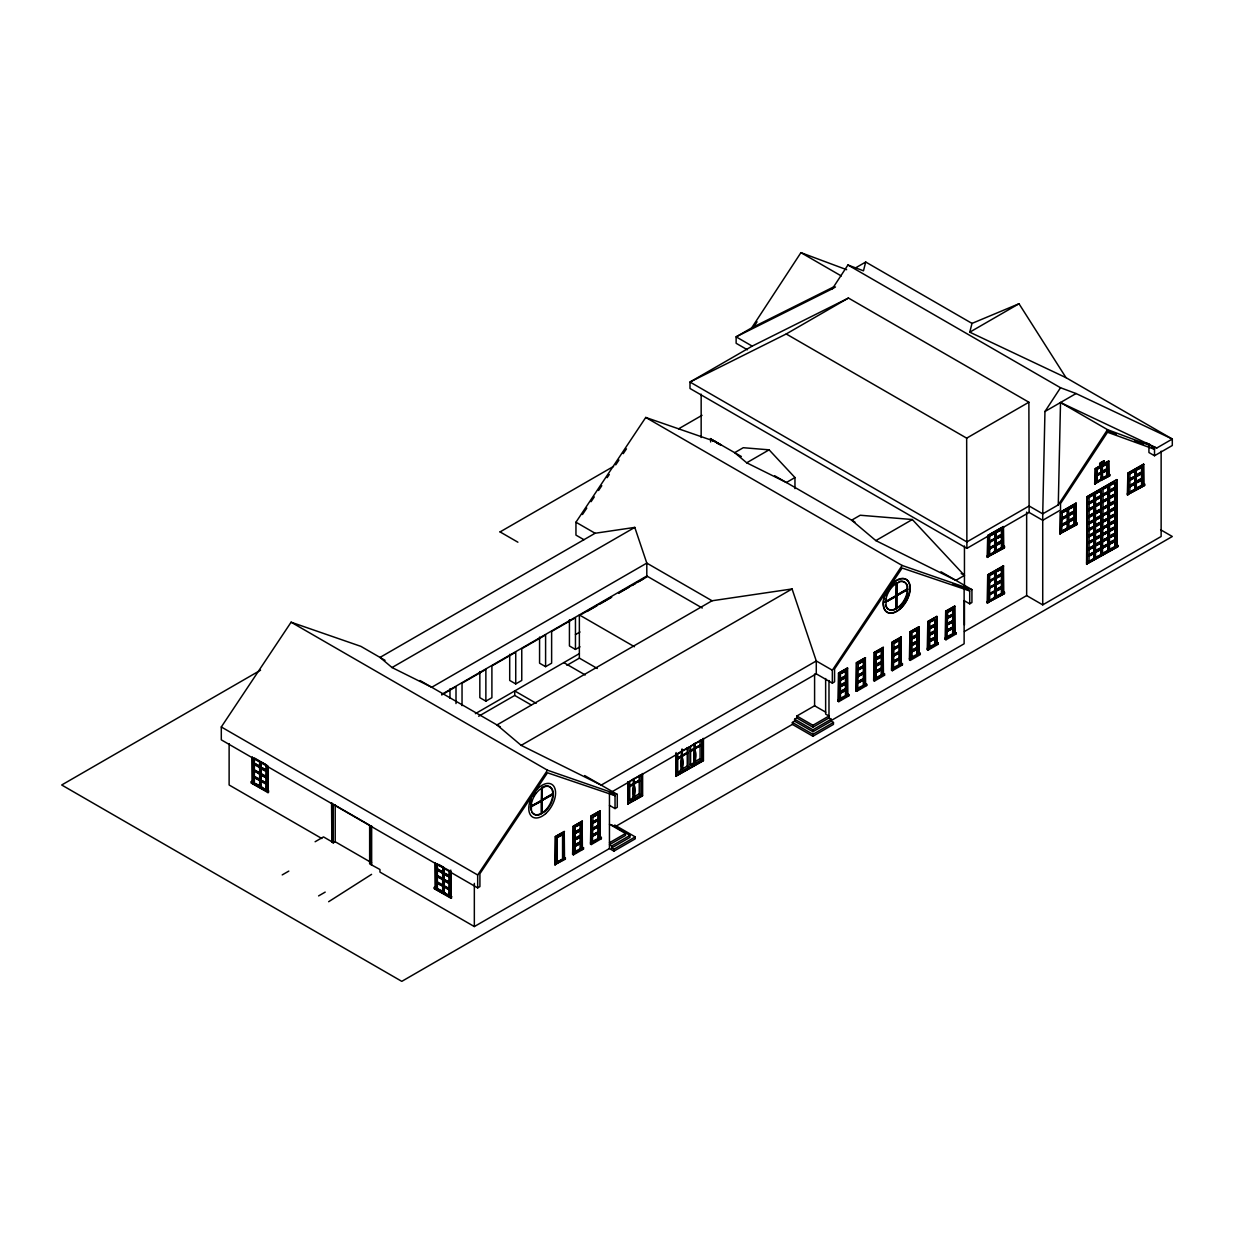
<?xml version="1.0" encoding="UTF-8"?>
<svg xmlns="http://www.w3.org/2000/svg" width="1234" height="1234" viewBox="0 0 1234 1234"><rect width="100%" height="100%" fill="white"/><g stroke="black" fill="none" stroke-linecap="round" stroke-linejoin="round"><path stroke-width="1.5" d="M1148.931 446.076L1148.931 452.523L1154.515 455.747L1172.3 445.489L1172.3 439.042L1076.063 393.538L1060.515 387.738L1044.951 411.508L1042.73 513.853L1042.73 604.861L1026.657 595.59L964.448 631.5M1154.515 455.747L1154.515 449.299L1107.515 432.239L1060.515 503.58L1060.515 510.028L1042.73 520.301L1029.11 512.434L966.885 548.359L689.991 388.479L689.991 382.031L752.2 346.122L848.437 298.042L1028.878 402.222L1029.11 505.986L1042.73 513.853L1058.278 504.876L1060.515 402.515L1156.752 448.019L1172.3 439.042L1066.006 377.666L969.77 332.177L972.006 323.401L1019.006 303.749L1066.006 377.666M531.947 812.388A15.795 9.116 -60 0 0 538.734 814.486L542.173 813.206L541.896 800.527L553.033 794.418L552.4 790.793A15.795 9.116 -60 0 0 544.518 786.243L541.896 787.354L542.173 800.033L542.173 787.508L541.618 800.357L530.774 806.62L530.836 803.257M530.774 806.62L541.618 801.005L541.618 813.53M553.033 794.418L552.4 797.472A15.795 9.116 -60 0 1 544.518 811.154L541.896 813.052M899.17 581.476A15.795 9.116 -60 0 1 907.067 586.042L907.067 592.706A15.795 9.116 -60 0 1 899.17 606.388L893.385 609.719A15.795 9.116 -60 0 1 885.488 605.169M972.006 323.401L865.713 262.024L863.476 270.801L847.928 265.002L832.364 288.771L736.127 336.836L736.127 343.283L747.388 349.777M752.2 346.122L736.127 336.836L751.691 327.858L800.928 252.646L846.647 269.691M1058.278 504.876L1107.515 429.663L1156.752 448.019M753.912 326.578L757.059 321.812M584.669 775.569L617.278 794.403L617.278 807.298L615.041 808.579L615.041 795.683L547.48 772.793L479.918 873.703L479.918 886.598L477.681 887.878L221.302 739.86L221.302 726.965L291.101 622.198L360.899 646.369L385.023 660.313M583.929 539.705L575.954 535.109L575.954 522.213L645.752 417.447L715.55 441.618M477.681 887.878L477.681 874.983L547.48 770.217L617.278 794.403M969.708 603.827L969.708 590.932L902.131 568.041L834.57 668.936L834.57 681.831L832.348 683.127L832.348 670.232L902.131 565.465L971.929 589.636L971.929 602.531L969.708 603.827L964.124 600.603M582.479 514.516L586.767 508.115M591.055 501.698L594.279 496.901M598.567 490.484L601.791 485.687M607.143 477.681L609.288 474.473M615.735 464.863L618.944 460.066M623.232 453.649L626.456 448.852M328.645 901.715L371.588 874.351M854.823 268.318L865.713 262.024M832.364 288.771L835.48 286.967M1029.11 512.434L1029.11 505.986L966.885 541.911L689.991 382.031L786.228 333.967L848.437 298.042M260.559 670.185L61.7 784.994L401.79 981.354L1172.3 536.497L1160.654 529.772M500.063 531.916L613.56 466.39M678.654 428.8L702.023 415.318M721.535 445.166L710.368 438.718L741.356 456.518M441.679 694.418L646.801 576L646.801 563.105L634.785 527.396L595.096 533.258L380.026 657.413L392.026 667.548L431.73 687.276L646.801 563.105L712.049 600.773L792.074 588.957L816.276 660.961L816.276 673.857L611.216 792.243M969.77 332.177L1019.006 303.749M392.026 667.548L634.785 527.396M769.106 449.839L743.254 447.711L734.677 452.662L746.693 462.796L769.106 449.839L794.958 477.558L794.958 488.618M259.664 780.706L259.664 785.873L259.942 780.551L254.081 777.482L254.081 776.201C263.382 785.719 261.639 770.71 254.081 771.034L254.081 769.754C263.382 779.271 261.639 764.262 254.081 764.586L254.358 763.136L259.942 766.36L259.942 761.208L254.358 757.984L254.358 763.136M254.081 764.586L259.942 767.656M254.081 769.754L259.942 772.808M254.081 763.306L259.942 766.36M254.081 771.034L259.942 774.104M260.775 762.01L260.775 767.162L266.652 770.232L266.652 765.08L261.068 761.856L261.068 767.008M260.775 768.458L266.652 771.528L266.359 776.834L260.775 773.61L260.775 768.458L266.652 771.528M259.942 785.703L253.803 782.803L253.803 758.308L266.652 765.08M254.081 776.201L259.942 779.256M254.081 777.482L259.942 780.551M260.775 773.61L266.652 776.68M260.775 767.162L266.652 770.232M260.775 774.906L266.652 777.975L266.359 783.282L260.775 780.058L260.775 774.906L266.652 777.975M266.081 765.404L266.081 789.899L268.596 791.025L268.04 792.644L251.289 782.973L251.289 781.677L252.399 781.677L252.399 757.074M252.122 757.29L252.399 781.677M251.289 782.973L268.596 792.321M260.775 780.058L266.652 783.127M266.652 789.575C259.078 789.899 257.335 774.89 266.652 784.423L266.081 789.899M794.958 477.558L786.382 482.509L746.693 462.796M260.775 781.353L266.652 784.423M251.289 781.677L268.596 791.025M441.71 694.927L456.009 686.659L456.009 703.565M581.816 614.162L611.401 597.086M618.635 592.906L646.863 576.926M587.029 611.478L596.886 605.786M600.171 603.889L611.678 597.241M618.913 593.06L628.769 587.369M632.07 585.471L635.356 583.574M638.641 581.677L643.577 578.823M575.46 634.6L579.98 631.993M479.841 671.574L479.841 697.673L485.872 701.143L491.903 697.673L491.903 665.944L515.735 652.184L515.735 683.914L521.766 680.428L521.766 648.698L545.598 634.939L545.598 666.668L551.629 663.182L551.629 631.469L575.46 617.71L575.46 649.423L579.98 646.817M475.398 713.653L579.363 653.619M478.669 716.26L514.732 695.452L531.206 704.953M566.915 665.327L579.363 658.138L597.318 668.489M786.228 333.967L966.669 438.147L1028.878 402.222M712.049 600.773L496.978 724.944L521.18 745.367L601.205 785.117L816.276 660.961L832.348 670.232M1044.951 411.508L1076.063 393.538M315.117 841.742L323.493 836.899L331.869 841.742L331.869 802.948M331.576 803.118L331.869 841.742M331.576 841.896L333.257 842.868L335.216 841.742L371.588 862.736M282.216 874.906L288.818 871.096M521.18 745.367L792.074 588.957M875.831 540.6L912.327 519.529L964.448 575.414L955.872 580.366L875.831 540.6L851.645 520.193L860.221 515.241L912.327 519.529M333.257 842.868L333.257 804.182L369.645 825.191L369.645 863.862L379.964 869.507L379.964 872.083L474.334 926.564L609.457 848.56L613.93 851.136L635.248 838.827L635.248 836.899L614.717 825.037M318.588 895.915L325.205 892.105M1107.237 475.645L1107.237 464.03L1102.209 466.282L1102.209 471.45C1108.271 466.452 1108.271 471.172 1102.209 472.73L1102.209 477.897L1108.903 474.674L1108.626 460.976L1108.626 474.504L1109.752 474.504L1109.752 475.8L1094.666 483.851L1095.221 468.704L1099.695 466.128L1099.695 463.552C1105.803 457.367 1105.988 465.311 1099.926 465.742L1099.926 463.676L1104.445 461.13M1108.626 460.976L1099.926 465.742M1095.221 468.704L1108.903 461.13M1098.106 468.658L1101.098 466.93L1101.098 472.098L1096.625 474.674L1096.625 469.506L1107.237 464.03M1102.209 471.45L1102.486 466.452L1101.376 467.1L1101.376 472.252L1096.625 474.674M1001.962 547.618L1001.962 529.571L995.823 532.471L995.823 537.623C1004.599 531.299 1002.934 536.713 995.823 538.919L995.823 544.071C1004.599 537.746 1002.934 543.161 995.823 545.366L995.823 550.518L1003.643 546.647L1003.365 526.502L1003.365 546.492L1004.476 546.492L1004.476 547.773L987.169 557.12L987.724 535.525L1001.807 527.412M987.724 535.525L1003.643 526.656M990.516 535.525L996.1 532.625L995.823 537.623M994.99 533.273L994.99 538.425L989.128 541.495L989.128 536.327L1001.962 529.571M1102.486 471.604L1106.96 469.028M1096.625 475.954C1103.35 468.01 1103.35 481.815 1096.625 481.121L1096.625 475.954L1101.376 473.548M1102.209 472.73L1106.96 470.324M530.497 806.465L541.618 800.357M541.896 799.879L552.755 793.616M885.148 601.714L896.27 595.606L896.84 582.756L896.84 595.282L896.84 582.756M896.547 595.112L907.406 588.849M989.128 541.495L994.99 538.425M542.173 800.033L553.033 793.77M896.27 595.606L885.38 602.207L896.27 596.253L896.27 608.778M896.84 595.282L907.684 589.019M996.1 537.793L1001.684 534.569M530.836 809.92L530.497 807.113L541.618 801.005M541.896 800.527L552.755 794.264M885.148 602.346L896.27 596.253M896.547 608.3L896.547 595.76L907.406 589.497M896.547 595.76L907.684 589.667M989.128 542.775L994.712 539.551L994.99 544.873C985.688 554.405 987.431 539.397 994.99 539.721M995.823 538.919L1001.684 535.849M1101.376 478.699L1102.486 478.052L1102.486 472.9M1095.221 482.247L1097.18 481.445L1097.18 469.83M1094.666 482.571L1109.752 474.504M1094.666 483.851L1097.89 482M1101.129 480.134L1109.752 475.8M989.128 547.942L994.99 544.873M995.823 544.071L1001.684 541.016M989.128 549.223C998.429 539.705 996.686 554.714 989.128 554.39L989.128 549.223L994.99 546.168M995.823 545.366L1001.684 542.297M442.682 886.367L442.682 891.534L442.96 886.213L437.098 883.143L437.098 881.863C446.399 891.38 444.656 876.371 437.098 876.695L437.098 875.415C446.399 884.932 444.656 869.924 437.098 870.248L437.376 868.798L442.96 872.022L442.96 866.87L438.764 864.448M437.098 870.248L442.96 873.317M442.96 872.022L442.96 866.87M1075.971 503.148L1075.971 523.123L1077.081 523.123L1077.081 524.419L1059.775 533.767L1060.33 512.172L1075.971 503.148L1076.249 523.293L1068.428 527.165L1068.428 521.997C1075.539 519.792 1077.205 514.393 1068.428 520.717L1068.428 515.55C1075.539 513.344 1077.205 507.945 1068.428 514.269L1068.428 509.102L1068.428 514.269M1116.724 479.61L1116.724 545.382L1117.85 545.382L1117.85 546.662L1086.568 564.077L1087.139 496.7L1116.724 479.61L1117.001 545.536L1109.181 549.408L1109.181 544.24C1116.307 542.034 1117.973 536.636 1109.181 542.96L1109.181 537.793C1116.307 535.587 1117.973 530.188 1109.181 536.512L1109.181 531.345C1116.307 529.139 1117.973 523.74 1109.181 530.065L1109.181 524.897C1116.307 522.692 1117.973 517.293 1109.181 523.617L1109.181 518.45C1116.307 516.244 1117.973 510.845 1109.181 517.169L1109.181 512.002C1116.307 509.796 1117.973 504.397 1109.181 510.722L1109.181 505.554L1109.181 510.722M1143.532 464.138L1143.532 484.129L1144.643 484.129L1144.643 485.409L1127.336 494.757L1127.891 473.162L1143.532 464.138L1143.81 484.283L1135.99 488.155L1135.99 482.988C1143.1 480.782 1144.766 475.383 1135.99 481.707L1135.99 476.54C1143.1 474.334 1144.766 468.935 1135.99 475.26L1135.99 470.092L1142.129 467.192L1142.129 485.255M1060.33 512.172L1076.249 503.302M1087.139 496.7L1117.001 479.764M1127.891 473.162L1143.81 464.293M994.99 551.32L996.1 550.673L996.1 545.521M987.724 555.516L989.683 554.714L989.683 536.651M1063.122 512.172L1068.706 509.272M1069.816 508.3L1074.567 506.202L1074.567 524.265M1095.221 498.798L1095.514 493.801L1088.527 497.503L1101.376 490.731L1101.376 508.778L1089.082 515.874L1095.514 511.848L1095.514 506.696L1101.098 503.472L1100.805 502.022L1095.221 505.246L1095.221 500.078C1102.348 497.873 1104.014 492.459 1095.221 498.798L1095.221 493.631L1101.376 490.731M1103.89 488.633L1109.474 485.733L1109.474 490.885L1109.474 485.733M1110.585 484.761L1115.335 482.679L1115.335 500.726L1103.042 507.822L1109.474 503.781L1109.474 498.629L1115.058 495.405L1114.765 493.955L1109.181 497.179L1109.181 492.027C1116.307 489.821 1117.973 484.407 1109.181 490.731M1135.99 475.26L1136.267 470.262L1129.295 473.964L1142.129 467.192M987.169 555.84L1004.476 546.492M1061.718 512.974L1074.567 506.202M1102.486 489.435L1115.335 482.679M987.169 557.12L1004.476 547.773M437.098 875.415L442.96 878.469M437.098 876.695L442.96 879.765M442.682 867.024L443.793 867.672L443.793 872.824L449.654 875.893L449.654 870.741L438.348 864.849M443.793 874.119L449.654 877.189L449.377 882.495L443.793 879.271L443.793 874.119L449.654 877.189M1067.595 515.072L1061.718 518.126L1067.595 515.072L1067.595 509.92M1088.527 502.654L1094.388 499.6L1094.388 494.433M1108.348 491.533L1102.486 494.603L1108.348 491.533L1108.348 486.381M1129.295 479.131L1135.157 476.062L1135.157 470.91M1068.706 514.424L1074.29 511.2M1094.388 499.6L1088.804 502.824L1088.804 504.104L1094.388 500.881L1094.388 506.048L1088.804 509.272L1088.804 510.552L1094.388 507.328L1094.388 512.496M1095.514 498.952L1101.098 495.729M1109.474 490.885L1115.058 487.661M1135.157 476.062L1129.573 479.286L1129.573 480.581L1135.157 477.357L1135.157 482.509L1129.573 485.733L1129.573 487.029L1135.157 483.805L1135.157 488.957L1129.85 492.351L1129.85 474.288M1136.267 475.414L1141.851 472.19M1067.595 516.367L1061.718 519.421L1067.595 516.367L1067.595 521.519L1061.718 524.573L1067.595 521.519M1088.527 503.95L1094.388 500.881M1108.348 492.829L1102.486 495.883L1108.348 492.829L1108.348 497.981L1102.486 501.05L1108.348 497.981M1129.295 480.412L1135.157 477.357M1068.428 515.55L1074.29 512.496M1095.221 500.078L1101.098 497.024M1109.181 492.027L1115.058 488.957M1135.99 476.54L1141.851 473.486M437.098 881.863L442.96 884.917M437.098 883.143L442.96 886.213M443.793 879.271L449.654 882.341M443.793 872.824L449.654 875.893M443.793 880.567L449.654 883.637L449.377 888.943L443.793 885.719L443.793 880.567L449.654 883.637M1088.527 509.102L1094.388 506.048M1129.295 485.579L1135.157 482.509M449.099 871.05L449.099 895.56L451.613 896.686L451.058 898.306L434.306 888.634L434.306 887.339L435.417 887.339L435.417 862.736M1068.428 520.717L1074.29 517.648M1095.221 505.246L1101.098 502.176M1109.181 497.179L1115.058 494.109M1135.99 481.707L1141.851 478.638M435.139 862.952L435.417 887.339M1067.595 522.815L1061.718 525.869L1067.595 522.815L1067.595 527.967L1061.718 531.021L1062.289 513.298M1088.527 510.398L1094.388 507.328M1095.514 511.848L1095.221 506.526L1101.098 503.472M1108.348 499.276L1102.486 502.331L1108.348 499.276L1108.348 504.428M1109.474 503.781L1109.181 498.474L1115.058 495.405M1129.295 486.859L1135.157 483.805M1068.428 521.997L1074.29 518.943M1135.99 482.988L1141.851 479.933M434.306 888.634L451.613 897.982M435.139 887.493L442.96 891.364M443.793 885.719L449.654 888.789M449.654 895.236C442.096 895.56 440.353 880.552 449.654 890.084L449.099 895.56M1095.221 511.694L1101.376 508.778M1109.181 503.626L1115.335 500.726M1067.595 527.967L1068.706 527.319L1068.706 522.167M1135.157 488.957L1136.267 488.309L1136.267 483.157M1060.33 532.163L1062.289 531.345M1127.891 493.153L1129.85 492.351M1003.365 565.835L1003.365 592.274L1004.476 592.274L1004.476 593.554L987.169 602.902L987.724 574.859L1003.365 565.835L1003.643 592.428L995.823 596.3L995.823 591.132C1002.934 588.927 1004.599 583.528 995.823 589.852L995.823 584.685C1002.934 582.479 1004.599 577.08 995.823 583.404L995.823 578.237C1002.934 576.031 1004.599 570.632 995.823 576.957L995.823 571.789L1001.962 568.889L1001.962 593.4M1059.775 532.486L1077.081 523.123M1127.336 493.477L1144.643 484.129M987.724 574.859L1003.643 565.99M1059.775 533.767L1077.081 524.419M1127.336 494.757L1144.643 485.409M1095.221 518.774L1095.514 513.776L1088.527 517.493L1101.376 510.722L1101.376 554.56L1095.221 557.459L1095.221 552.308C1102.348 550.102 1104.014 544.688 1095.221 551.012L1095.221 545.86C1102.348 543.654 1104.014 538.24 1095.221 544.564L1095.221 539.412C1102.348 537.206 1104.014 531.792 1095.221 538.117L1095.221 532.965C1102.348 530.759 1104.014 525.345 1095.221 531.669L1095.221 526.517C1102.348 524.311 1104.014 518.897 1095.221 525.221L1095.221 520.069C1102.348 517.864 1104.014 512.449 1095.221 518.774L1095.221 513.622L1101.376 510.722M1109.474 505.724L1102.486 509.426L1115.335 502.654L1115.335 546.508M1110.585 504.752L1113.376 503.148M994.99 572.607L994.99 577.759L989.128 580.828L989.128 575.661L996.1 571.959L995.823 576.957M989.128 575.661L1001.962 568.889M629.386 785.935L633.644 783.806L633.644 778.962M633.921 778.484L633.921 783.328L639.227 780.258L639.505 781.06C626.702 781.508 637.099 814.718 634.199 784.13M677.404 758.216L681.662 756.087L681.662 751.244M681.939 749.146L681.939 755.594L687.245 752.539L687.523 753.342C674.72 753.789 685.117 786.999 682.217 756.396M690.238 750.796L694.495 748.668L694.495 743.824M694.788 743.346L694.788 748.19L700.079 745.12L700.372 745.922C687.569 746.369 697.95 779.579 695.066 748.992M628.337 786.86L633.644 783.806M633.921 783.328L639.505 780.412M676.355 759.141L681.662 756.087M681.939 755.594L687.523 752.694M690.531 750.966L694.495 748.668M694.788 748.19L700.372 745.274M443.793 887.015L449.654 890.084M629.386 786.582C636.96 776.88 636.389 800.48 629.386 799.478M633.921 783.96L639.505 781.06M677.404 758.864C684.978 749.146 684.407 772.762 677.404 771.759M681.939 756.241L687.523 753.342M690.238 751.444C697.827 741.742 697.256 765.342 690.238 764.34M694.788 748.822L700.372 745.922M628.337 787.508L633.644 784.454M676.355 759.789L681.662 756.72M690.531 751.614L694.495 749.316M1088.527 522.645L1094.388 519.591L1094.388 514.424M1108.348 511.524L1102.486 514.593L1108.348 511.524L1108.348 506.372M1094.388 519.591L1088.804 522.815L1088.804 524.095L1094.388 520.871L1094.388 526.039L1088.804 529.263L1088.804 530.543L1094.388 527.319L1094.388 532.486L1088.804 535.71L1088.804 536.991L1094.388 533.767L1094.388 538.934L1088.804 542.158L1088.804 543.438L1094.388 540.214L1094.388 545.382L1088.804 548.606L1088.804 549.886L1094.388 546.662L1094.388 551.829L1088.804 555.053L1088.804 556.333L1094.388 553.11L1094.388 558.277L1089.082 561.655L1089.082 517.817M1095.514 518.943L1101.098 515.719M1109.474 510.876L1115.058 507.652M989.128 580.828L994.99 577.759M996.1 577.111L1001.684 573.887M1088.527 523.941L1094.388 520.871M1108.348 512.82L1102.486 515.874L1108.348 512.82L1108.348 517.971L1102.486 521.041L1108.348 517.971M1095.221 520.069L1101.098 517M1109.181 512.002L1115.058 508.948M989.128 582.109L994.712 578.885L994.99 584.206C985.688 593.739 987.431 578.715 994.99 579.054M995.823 578.237L1001.684 575.183M564.231 831.469L564.231 857.908L565.357 857.908L565.357 859.188L554.745 864.679L555.3 836.621L564.231 831.469L564.509 858.062L556.981 862.103L556.981 837.593L562.843 834.539L562.843 859.034M582.109 821.15L582.109 847.588L583.497 847.743L583.497 849.038L573.44 854.838L572.607 854.36L573.162 826.317L582.109 821.15L582.386 847.743L574.566 851.614L574.566 846.462C581.677 844.257 583.343 838.842 574.566 845.167L574.566 840.015C581.677 837.809 583.343 832.395 574.566 838.719L574.566 833.567C581.677 831.361 583.343 825.947 574.566 832.271L574.566 827.119L580.705 824.219L580.705 848.714M599.971 810.831L599.971 837.269L601.359 837.439L601.359 838.719L591.317 844.534L590.484 844.041L591.04 815.998L599.971 810.831L600.248 837.439L592.428 841.31L592.983 817.124L598.567 813.9L598.567 838.395M847.419 667.98L847.419 694.418L848.807 694.572L848.807 695.868L838.765 701.668L837.932 701.174L838.488 673.132L847.419 667.98L847.696 694.572L839.876 698.444L839.876 693.277C846.987 691.071 848.653 685.672 839.876 691.996L839.876 686.829C846.987 684.623 848.653 679.224 839.876 685.549L839.876 680.381C846.987 678.176 848.653 672.777 839.876 679.101L839.876 673.934L846.015 671.034L846.015 695.544M865.281 657.66L865.281 684.099L866.684 684.253L866.684 685.549L856.627 691.348L855.794 690.87L856.35 662.812L865.281 657.66L865.558 684.253L857.753 688.125L858.309 663.938L863.893 660.73L863.893 685.225M883.158 647.341L883.158 673.779L884.547 673.934L884.547 675.229L874.505 681.029L873.657 680.551L874.212 652.508L883.158 647.341L883.436 673.934L875.616 677.805L875.616 672.653C882.726 670.448 884.392 665.033 875.616 671.358L875.616 666.206C882.726 664 884.392 658.586 875.616 664.91L875.616 659.758C882.726 657.552 884.392 652.138 875.616 658.462L875.616 653.31L881.755 650.411L881.755 674.905M901.021 637.022L901.021 663.46L902.424 663.63L902.424 664.91L892.367 670.71L891.534 670.232L892.089 642.189L901.021 637.022L901.298 663.63L893.478 667.486L894.048 643.315L899.632 640.091L899.632 664.586M918.883 626.718L918.883 653.141L920.286 653.31L920.286 654.591L910.229 660.406L909.396 659.912L909.952 631.87L918.883 626.718L919.176 653.31L911.355 657.182L911.355 652.015C918.466 649.809 920.132 644.41 911.355 650.734L911.355 645.567C918.466 643.361 920.132 637.963 911.355 644.287L911.355 639.119C918.466 636.914 920.132 631.515 911.355 637.839L911.355 632.672L917.494 629.772L917.494 654.282M936.76 616.398L936.76 642.837L938.149 642.991L938.149 644.287L928.107 650.087L927.258 649.608L927.829 621.55L936.76 616.398L937.038 642.991L929.217 646.863L929.217 641.695C936.328 639.49 937.994 634.091 929.217 640.415L929.217 635.248C936.328 633.042 937.994 627.643 929.217 633.967L929.217 628.8C936.328 626.594 937.994 621.196 929.217 627.52L929.217 622.352L935.357 619.453L935.357 643.963M954.622 606.079L954.622 632.518L956.026 632.672L956.026 633.967L945.969 639.767L945.136 639.289L945.691 611.231L954.622 606.079L954.9 632.672L947.08 636.543L947.65 612.372L953.234 609.149L953.234 633.644M434.306 887.339L451.613 896.686M555.3 836.621L564.509 831.639M573.162 826.317L582.386 821.32M591.04 815.998L600.248 811M838.488 673.132L847.696 668.134M856.35 662.812L865.558 657.815M874.212 652.508L883.436 647.511M892.089 642.189L901.298 637.191M909.952 631.87L919.176 626.872M927.829 621.55L937.038 616.553M945.691 611.231L954.9 606.249M1088.527 529.093L1094.388 526.039M1095.221 525.221L1101.098 522.167M1109.181 517.169L1115.058 514.1M989.128 587.276L994.99 584.206M598.567 813.9L592.983 817.124M863.893 660.73L858.309 663.938M899.632 640.091L894.048 643.315M912.744 631.87L917.494 629.772M953.234 609.149L947.65 612.372M995.823 583.404L1001.684 580.335M1088.527 530.389L1094.388 527.319M1108.348 519.267L1102.486 522.321L1108.348 519.267L1108.348 524.419L1102.486 527.489L1108.348 524.419M1095.221 526.517L1101.098 523.447M1109.181 518.45L1115.058 515.396M556.981 837.593L562.843 834.539M574.566 827.119L580.705 824.219M839.876 673.934L846.015 671.034M875.616 653.31L881.755 650.411M929.217 622.352L935.357 619.453M989.128 588.556L994.712 585.332L994.99 590.654C985.688 600.187 987.431 585.163 994.99 585.502M995.823 584.685L1001.684 581.63M633.921 796.856L639.227 793.801L640.893 794.758L640.893 774.782L629.726 781.23L629.726 801.205L640.893 794.758M681.939 769.137L687.245 766.067L688.911 767.039L688.911 747.048L677.744 753.496L677.744 773.487L688.911 767.039M694.788 761.717L700.079 758.663L701.76 759.62L701.76 739.644L690.593 746.092L690.593 766.067L701.76 759.62M592.428 821.967L598.289 818.898L598.289 820.194L592.706 823.417L592.706 822.122L598.289 818.898M857.753 668.782L863.615 665.712L863.615 667.008L858.031 670.232L858.031 668.936L863.615 665.712M893.478 648.143L899.339 645.089L899.339 646.369L893.755 649.593L893.755 648.313L899.339 645.089M952.956 614.146L947.08 617.201L952.956 614.146L952.956 615.427L947.08 618.496L952.956 615.427M1088.527 535.541L1094.388 532.486M574.566 832.271L580.427 829.217M839.876 679.101L845.737 676.031M875.616 658.462L881.477 655.408M911.355 637.839L917.217 634.77M929.217 627.52L935.079 624.45M1095.221 531.669L1101.098 528.615M1109.181 523.617L1115.058 520.547M989.128 593.724L994.99 590.654M592.428 823.248L598.289 820.194M857.753 670.077L863.615 667.008M893.478 649.439L899.339 646.369M995.823 589.852L1001.684 586.782M1088.527 536.836L1094.388 533.767M1108.348 525.715L1102.486 528.769L1108.348 525.715L1108.348 530.867L1102.486 533.936L1108.348 530.867M574.566 833.567L580.427 830.497M839.876 680.381L845.737 677.327M875.616 659.758L881.477 656.689M911.355 639.119L917.217 636.065M929.217 628.8L935.079 625.746M1095.221 532.965L1101.098 529.895M1109.181 524.897L1115.058 521.843M989.128 595.004C998.429 585.487 996.686 600.495 989.128 600.171L989.128 595.004L994.99 591.95M627.782 781.909L627.782 803.951L642.575 795.729L642.575 773.718M675.8 754.19L675.8 776.232L703.442 760.591L703.442 738.58M995.823 591.132L1001.684 588.078M627.782 803.951L642.575 795.729M675.8 776.232L703.442 760.591M592.428 828.415L598.289 825.345L598.289 826.641L592.706 829.865L592.706 828.569L598.289 825.345M857.753 675.229L863.615 672.16L863.615 673.456L858.031 676.679L858.031 675.384L863.615 672.16M893.478 654.591L899.339 651.537L899.339 652.817L893.755 656.041L893.755 654.76L899.339 651.537M952.956 620.594L947.08 623.648L952.956 620.594L952.956 621.874L947.08 624.944L952.956 621.874M1088.527 541.988L1094.388 538.934M574.566 838.719L580.427 835.665M839.876 685.549L845.737 682.479M875.616 664.91L881.477 661.856M911.355 644.287L917.217 641.217M929.217 633.967L935.079 630.898M1095.221 538.117L1101.098 535.062M1109.181 530.065L1115.058 526.995M994.99 597.102L996.1 596.454L996.1 591.302M592.428 829.695L598.289 826.641M857.753 676.525L863.615 673.456M893.478 655.886L899.339 652.817M987.724 601.297L989.683 600.48L989.683 575.985M1088.527 543.284L1094.388 540.214M1108.348 532.163L1102.486 535.217L1108.348 532.163L1108.348 537.314L1102.486 540.384L1108.348 537.314M574.566 840.015L580.427 836.945M839.876 686.829L845.737 683.775M875.616 666.206L881.477 663.136M911.355 645.567L917.217 642.513M929.217 635.248L935.079 632.194M987.169 601.621L1004.476 592.274M1095.221 539.412L1101.098 536.343M1109.181 531.345L1115.058 528.291M987.169 602.902L1004.476 593.554M616.368 826.009L792.382 724.389L792.382 722.461L794.619 721.165L812.928 731.731L831.222 721.165L831.222 719.237L828.986 717.941L812.928 727.227L796.856 717.941L796.856 716.013L814.594 705.771L825.731 712.188M592.428 834.863L598.289 831.793L598.289 833.089L592.706 836.313L592.706 835.017L598.289 831.793M857.753 681.677L863.615 678.607L863.615 679.903L858.031 683.127L858.031 681.831L863.615 678.607M893.478 661.038L899.339 657.984L899.339 659.264L893.755 662.488L893.755 661.208L899.339 657.984M952.956 627.042L947.08 630.096L952.956 627.042L952.956 628.322L947.08 631.392L952.956 628.322M1088.527 548.436L1094.388 545.382M574.566 845.167L580.427 842.112M839.876 691.996L845.737 688.927M875.616 671.358L881.477 668.304M911.355 650.734L917.217 647.665M929.217 640.415L935.079 637.346M1095.221 544.564L1101.098 541.51M1109.181 536.512L1115.058 533.443M794.619 721.165L794.619 719.237L796.856 717.941M592.428 836.143L598.289 833.089M857.753 682.973L863.615 679.903M893.478 662.334L899.339 659.264M1088.527 549.732L1094.388 546.662M1108.348 538.61L1102.486 541.664L1108.348 538.61L1108.348 543.762L1102.486 546.832L1108.348 543.762M574.566 846.462L580.427 843.393M839.876 693.277L845.737 690.222M875.616 672.653L881.477 669.584M911.355 652.015L917.217 648.961M929.217 641.695L935.079 638.641M1095.221 545.86L1101.098 542.79M1109.181 537.793L1115.058 534.738M1088.527 554.884L1094.388 551.829M1095.221 551.012L1101.098 547.958M1109.181 542.96L1115.058 539.89M555.3 863.06L557.259 862.257L557.259 837.763M573.162 852.74L575.121 851.938L575.121 827.443M591.04 842.436L592.983 841.619M838.488 699.57L840.431 698.768L840.431 674.258M856.35 689.251L858.309 688.449M874.212 678.931L876.171 678.129L876.171 653.634M892.089 668.627L894.048 667.81M909.952 658.308L911.911 657.506L911.911 632.996M927.829 647.989L929.773 647.187L929.773 622.676M945.691 637.669L947.65 636.867M554.745 863.384L565.357 857.908M572.607 853.064L573.44 853.558L583.497 847.743M590.484 842.76L591.317 843.238L601.359 837.439M837.932 699.894L838.765 700.372L848.807 694.572M855.794 689.575L856.627 690.053L866.684 684.253M873.657 679.255L874.505 679.749L884.547 673.934M891.534 668.936L892.367 669.43L902.424 663.63M909.396 658.632L910.229 659.11L920.286 653.31M927.258 648.313L928.107 648.791L938.149 642.991M945.136 637.993L945.969 638.472L956.026 632.672M1088.527 556.179L1094.388 553.11M1108.348 545.058L1102.486 548.112L1108.348 545.058L1108.348 550.21L1102.486 553.279L1103.042 509.75M554.745 864.679L563.352 859.697M572.607 854.36L576.91 851.876M579.795 850.211L583.497 849.038M590.484 844.041L600.526 838.241L601.359 838.719M837.932 701.174L847.974 695.374L848.807 695.868M855.794 690.87L862.967 686.721M873.657 680.551L883.714 674.751L884.547 675.229M891.534 670.232L901.576 664.432L902.424 664.91M927.258 649.608L935.881 644.626M945.136 639.289L955.178 633.489L956.026 633.967M1095.221 552.308L1101.098 549.238M1109.181 544.24L1115.058 541.186M1094.388 558.277L1095.514 557.629L1095.514 552.462M1108.348 550.21L1109.474 549.562L1109.474 544.41M1087.139 562.457L1089.082 561.655M1101.376 554.56L1103.042 553.588M1086.568 562.781L1117.85 545.382M1086.568 564.077L1117.85 546.662M609.457 842.76L625.53 833.474L625.53 835.403L609.457 844.688L611.694 845.984L630.003 835.403L630.003 837.346L611.694 847.912L611.694 845.984M796.856 716.013L812.928 725.284L828.986 716.013L825.639 714.07L825.639 678.546M794.619 719.237L812.928 729.803L831.222 719.237M830.667 720.841L964.124 643.793L964.124 587.708L969.708 590.932M611.694 847.912L613.93 849.208L635.248 836.899M792.382 722.461L812.928 734.307L833.459 722.461L833.459 724.389L812.928 736.251L792.382 724.389M1042.73 604.861L1161.132 536.497L1161.132 451.15M751.691 327.858L834.354 286.566M953.157 583.99L962.289 587.091M1107.345 430.99L1116.384 434.26M1134.462 440.831L1143.502 444.117M1145.322 442.605L1149.702 444.255M847.928 265.002L1060.515 387.738M1151.723 447.695L1154.515 449.299M800.928 252.646L841.295 275.969M1060.515 402.515L1107.515 429.663M1099.695 463.552L1103.936 461.362L1103.936 463.413M1099.695 466.128L1099.972 463.706M1115.335 502.654L1114.765 507.498M961.178 573.532L964.448 575.414M774.705 475.769L854.946 522.09M940.971 571.758L971.929 589.636M721.366 445.258L710.815 439.489L713.746 441.186M716.692 442.883L719.623 444.579M645.752 417.447L902.131 565.465M938.149 644.287L937.316 642.513M866.684 685.549L865.836 683.775M575.954 522.213L595.096 533.258M646.801 576L702.254 608.023M816.276 673.857L832.348 683.127M831.222 721.165L833.459 722.461M500.017 531.885L517.894 542.204M634.461 646.739L579.363 614.933L579.363 658.138M575.46 649.423L569.429 645.953L569.429 619.854M563.799 662.612L585.209 674.967M545.598 666.668L539.567 663.182L539.567 637.099M515.735 683.914L509.704 680.428L509.704 654.328M536.142 703.303L514.732 690.932L514.732 695.452M420.054 680.536L500.294 726.857M610.46 793.03L615.041 795.683M609.457 805.355L615.041 808.579M291.101 622.198L547.48 770.217M611.694 824.836L630.003 835.403M609.457 824.204L625.53 833.474M541.618 787.832L541.34 800.203M565.357 859.188L564.786 857.584M221.302 726.965L477.681 874.983M437.098 868.967L442.682 872.191M259.664 785.873L260.775 786.505M442.682 891.534L443.793 892.167M252.122 781.832L253.803 782.803M321.827 838.518L229.123 784.994L229.123 743.639M966.669 438.147L966.885 548.359M1144.088 483.805L1144.088 485.085M1141.573 466.868L1141.573 472.036M1141.573 473.316L1141.573 478.483M1141.573 479.764L1141.573 484.931M1136.267 476.71L1136.267 481.862M1134.879 470.74L1134.879 475.908M1134.879 477.188L1134.879 482.355M1134.879 483.635L1134.879 488.803M1128.169 473.316L1128.169 493.307M1127.891 493.801L1127.891 495.081M1117.279 545.058L1117.279 546.338M1114.765 482.355L1114.765 487.507M1114.765 488.803L1114.765 493.955M1114.765 495.25L1114.765 500.402M1114.765 508.778L1114.765 513.946M1114.765 515.226L1114.765 520.393M1114.765 521.673L1114.765 526.841M1114.765 528.121L1114.765 533.289M1114.765 534.569L1114.765 539.736M1114.765 541.016L1114.765 546.184M1109.474 492.181L1109.474 497.333M1109.474 512.172L1109.474 517.324M1109.474 518.619L1109.474 523.771M1109.474 525.067L1109.474 530.219M1109.474 531.515L1109.474 536.667M1109.474 537.962L1109.474 543.114M1109.181 474.18L1109.181 475.476M1108.07 486.211L1108.07 491.379M1108.07 492.659L1108.07 497.826M1108.07 499.107L1108.07 504.274M1108.07 506.202L1108.07 511.37M1108.07 512.65L1108.07 517.817M1108.07 519.098L1108.07 524.265M1108.07 525.545L1108.07 530.713M1108.07 531.993L1108.07 537.16M1108.07 538.44L1108.07 543.608M1108.07 544.888L1108.07 550.056M1106.682 463.706L1106.682 468.874M1106.682 470.154L1106.682 475.321M1104.168 460.976L1104.214 463.583M1103.042 489.759L1103.042 507.822M1102.764 494.757L1102.764 496.053M1102.764 501.205L1102.764 502.5M1102.764 514.748L1102.764 516.043M1102.764 521.195L1102.764 522.491M1102.764 527.643L1102.764 528.939M1102.764 534.091L1102.764 535.386M1102.764 540.538L1102.764 541.834M1102.764 546.986L1102.764 548.282M1101.098 473.378L1101.098 478.545M1100.805 490.407L1100.805 495.574M1100.805 496.855L1100.805 502.022M1100.805 503.302L1100.805 508.47M1100.805 510.398L1100.805 515.55M1100.805 516.845L1100.805 521.997M1100.805 523.293L1100.805 528.445M1100.805 529.741L1100.805 534.893M1100.805 536.188L1100.805 541.34M1100.805 542.636L1100.805 547.788M1100.805 549.084L1100.805 554.236M1096.903 474.828L1096.903 476.123M1095.514 468.874L1095.514 482.401M1095.514 500.248L1095.514 505.4M1095.514 520.224L1095.514 525.391M1095.514 526.671L1095.514 531.839M1095.514 533.119L1095.514 538.286M1095.514 539.567L1095.514 544.734M1095.514 546.014L1095.514 551.182M1095.221 482.895L1095.221 484.175M1094.111 494.279L1094.111 499.431M1094.111 500.726L1094.111 505.878M1094.111 507.174L1094.111 512.326M1094.111 514.269L1094.111 519.421M1094.111 520.717L1094.111 525.869M1094.111 527.165L1094.111 532.317M1094.111 533.612L1094.111 538.764M1094.111 540.06L1094.111 545.212M1094.111 546.508L1094.111 551.66M1094.111 552.955L1094.111 558.107M1089.082 497.826L1089.082 515.874M1087.416 496.855L1087.416 562.627M1087.139 563.105L1087.139 564.401M1076.526 522.815L1076.526 524.095M1074.012 505.878L1074.012 511.046M1074.012 512.326L1074.012 517.493M1074.012 518.774L1074.012 523.941M1068.706 515.719L1068.706 520.871M1067.302 509.75L1067.302 514.902M1067.302 516.198L1067.302 521.35M1067.302 522.645L1067.302 527.797M1062.011 518.295L1062.011 519.591M1062.011 524.743L1062.011 526.039M1060.608 512.326L1060.608 532.317M1060.33 532.795L1060.33 534.091M1026.657 512.11L1026.657 595.59M1003.921 546.168L1003.921 547.449M1003.921 591.95L1003.921 593.23M1001.406 529.247L1001.406 534.399M1001.406 535.695L1001.406 540.847M1001.406 542.142L1001.406 547.294M1001.406 568.566L1001.406 573.733M1001.406 575.013L1001.406 580.181M1001.406 581.461L1001.406 586.628M1001.406 587.908L1001.406 593.076M996.1 539.073L996.1 544.225M996.1 578.407L996.1 583.559M996.1 584.854L996.1 590.006M994.712 533.103L994.712 538.271M994.712 539.551L994.712 544.718M994.712 545.999L994.712 551.166M994.712 572.437L994.712 577.605M994.712 578.885L994.712 584.052M994.712 585.332L994.712 590.5M994.712 591.78L994.712 596.947M989.406 541.649L989.406 542.945M989.406 548.097L989.406 549.392M989.406 580.983L989.406 582.278M989.406 587.43L989.406 588.726M989.406 593.878L989.406 595.174M988.002 535.695L988.002 555.67M988.002 575.013L988.002 601.452M987.724 556.164L987.724 557.444M987.724 601.945L987.724 603.225M964.448 545.999L964.448 586.458M964.448 601.143L964.448 625.052M955.178 632.194L955.178 633.489M952.663 608.825L952.663 613.977M952.663 615.272L952.663 620.424M952.663 621.72L952.663 626.872M952.663 628.168L952.663 633.32M947.373 617.37L947.373 618.65M947.373 623.818L947.373 625.098M947.373 630.265L947.373 631.546M945.969 611.401L945.969 637.839M945.969 638.472L945.969 639.767M934.801 619.129L934.801 624.296M934.801 625.576L934.801 630.744M934.801 632.024L934.801 637.191M934.801 638.472L934.801 643.639M929.495 627.674L929.495 628.97M929.495 634.122L929.495 635.417M929.495 640.569L929.495 641.865M928.107 621.72L928.107 648.143M928.107 648.791L928.107 650.087M916.939 629.448L916.939 634.615M916.939 635.896L916.939 641.063M916.939 642.343L916.939 647.511M916.939 648.791L916.939 653.958M911.633 637.993L911.633 639.289M911.633 644.441L911.633 645.737M911.633 650.889L911.633 652.184M910.229 632.024L910.229 658.462M910.229 659.11L910.229 660.406M901.576 663.136L901.576 664.432M899.062 639.767L899.062 644.919M899.062 646.215L899.062 651.367M899.062 652.663L899.062 657.815M899.062 659.11L899.062 664.262M896.84 595.929L896.84 608.455M895.992 595.436L895.992 582.911L893.385 584.808A15.795 9.116 -60 0 0 890.686 587.662M895.992 596.084L895.992 608.609M892.367 642.343L892.367 668.782M892.367 669.43L892.367 670.71M883.714 673.456L883.714 674.751M881.199 650.087L881.199 655.239M881.199 656.534L881.199 661.686M881.199 662.982L881.199 668.134M881.199 669.43L881.199 674.582M875.893 658.632L875.893 659.912M875.893 665.08L875.893 666.36M875.893 671.527L875.893 672.808M874.505 652.663L874.505 679.101M874.505 679.749L874.505 681.029M863.337 660.406L863.337 665.558M863.337 666.854L863.337 672.006M863.337 673.301L863.337 678.453M863.337 679.749L863.337 684.901M856.627 662.982L856.627 689.42M856.627 690.053L856.627 691.348M847.974 694.094L847.974 695.374M845.46 670.71L845.46 675.877M845.46 677.158L845.46 682.325M845.46 683.605L845.46 688.773M845.46 690.053L845.46 695.22M840.153 679.255L840.153 680.551M840.153 685.703L840.153 686.999M840.153 692.151L840.153 693.446M838.765 673.301L838.765 699.724M838.765 700.372L838.765 701.668M828.986 680.489L828.986 717.941M814.594 673.98L814.594 705.771M812.928 725.284L812.928 727.227M812.928 729.803L812.928 731.731M812.928 734.307L812.928 736.251M710.645 438.548L710.645 441.988M703.164 738.395L703.164 760.437M701.159 394.14L701.159 437.515M700.079 740.277L700.079 745.12M700.079 745.768L700.079 758.663M695.066 743.5L695.066 748.344M694.218 743.67L694.218 748.498M694.218 749.146L694.218 762.041M687.245 747.696L687.245 752.539M687.245 753.172L687.245 766.067M682.217 749.316L682.217 755.763M681.384 751.09L681.384 755.918M681.384 756.565L681.384 769.461M676.078 752.539L676.078 776.387M642.297 773.533L642.297 795.575M639.227 775.43L639.227 780.258M639.227 780.906L639.227 793.801M634.199 778.639L634.199 783.482M633.366 778.808L633.366 783.636M633.366 784.284L633.366 797.179M628.06 782.094L628.06 804.121M613.93 849.208L613.93 851.136M609.457 792.459L609.457 848.56M600.526 836.945L600.526 838.241M598.012 813.576L598.012 818.744M598.012 820.024L598.012 825.191M598.012 826.471L598.012 831.639M598.012 832.919L598.012 838.087M591.317 816.152L591.317 842.591M591.317 843.238L591.317 844.534M582.664 847.264L582.664 848.56M580.15 823.896L580.15 829.047M580.15 830.343L580.15 835.495M580.15 836.791L580.15 841.943M580.15 843.238L580.15 848.39M574.843 832.441L574.843 833.721M574.843 838.889L574.843 840.169M574.843 845.336L574.843 846.617M573.44 826.471L573.44 852.91M573.44 853.558L573.44 854.838M562.565 834.369L562.565 858.879M555.578 836.791L555.578 863.229M555.3 863.707L555.3 865.003M542.173 800.681L542.173 813.206M541.34 800.851L541.34 813.376M485.872 701.143L485.872 669.43L462.04 683.189L462.04 705.632M474.334 883.374L474.334 926.564M451.058 871.759L451.058 896.362M451.058 897.01L451.058 898.306M450.78 870.093L450.78 896.532M449.978 688.819L449.978 698.197M449.377 876.047L449.377 877.343M449.377 882.495L449.377 883.791M449.377 888.943L449.377 890.238M444.07 867.517L444.07 872.669M444.07 873.965L444.07 879.117M444.07 880.413L444.07 885.565M444.07 886.86L444.07 892.012M442.682 873.471L442.682 878.639M442.682 879.919L442.682 885.086M437.376 868.798L437.376 863.646L436.821 888.465M437.376 870.093L437.376 875.245M437.376 876.541L437.376 881.693M437.376 882.989L437.376 888.141M434.862 887.015L434.862 888.31M371.588 825.885L371.588 864.679M371.311 826.055L371.311 864.833M335.216 804.892L335.216 841.742M268.04 766.098L268.04 790.701M268.04 791.349L268.04 792.644M267.763 766.314L267.763 790.871M266.359 770.386L266.359 771.682M266.359 776.834L266.359 778.13M266.359 783.282L266.359 784.577M261.068 768.304L261.068 773.456M261.068 774.751L261.068 779.903M261.068 781.199L261.068 786.351M259.664 761.363L259.664 766.53M259.664 767.81L259.664 772.978M259.664 774.258L259.664 779.425M254.358 764.432L254.358 769.584M254.358 770.88L254.358 776.032M254.358 777.327L254.358 782.479M251.844 781.353L251.844 782.649M531.129 802.007A15.795 9.116 -60 0 1 531.947 799.493M533.72 795.807A15.795 9.116 -60 0 1 536.034 792.413M886.598 594.742A15.795 9.116 -60 0 1 889.868 588.741M531.391 803.581L531.391 810.244A15.795 9.116 -60 0 0 539.289 814.81L545.073 811.463A15.795 9.116 -60 0 0 552.971 797.796L552.971 791.117A15.795 9.116 -60 0 0 545.073 786.552L539.289 789.899A15.795 9.116 -60 0 0 531.391 803.581M886.043 598.814L886.043 605.493A15.795 9.116 -60 0 0 893.94 610.043L899.725 606.712A15.795 9.116 -60 0 0 907.622 593.03L907.622 586.366A15.795 9.116 -60 0 0 899.725 581.8L893.94 585.132A15.795 9.116 -60 0 0 886.043 598.814M545.644 813.622A18.957 10.936 -60 0 0 551.66 784.269A18.957 10.936 -60 0 0 529.232 804.152A18.957 10.936 -60 0 0 545.644 813.622M900.296 608.871A18.957 10.936 -60 0 0 906.311 579.517A18.957 10.936 -60 0 0 883.883 599.4A18.957 10.936 -60 0 0 900.296 608.871M900.018 608.701A18.957 10.936 -60 0 0 906.034 579.348A18.957 10.936 -60 0 0 883.606 599.23A18.957 10.936 -60 0 0 900.018 608.701"/></g></svg>
